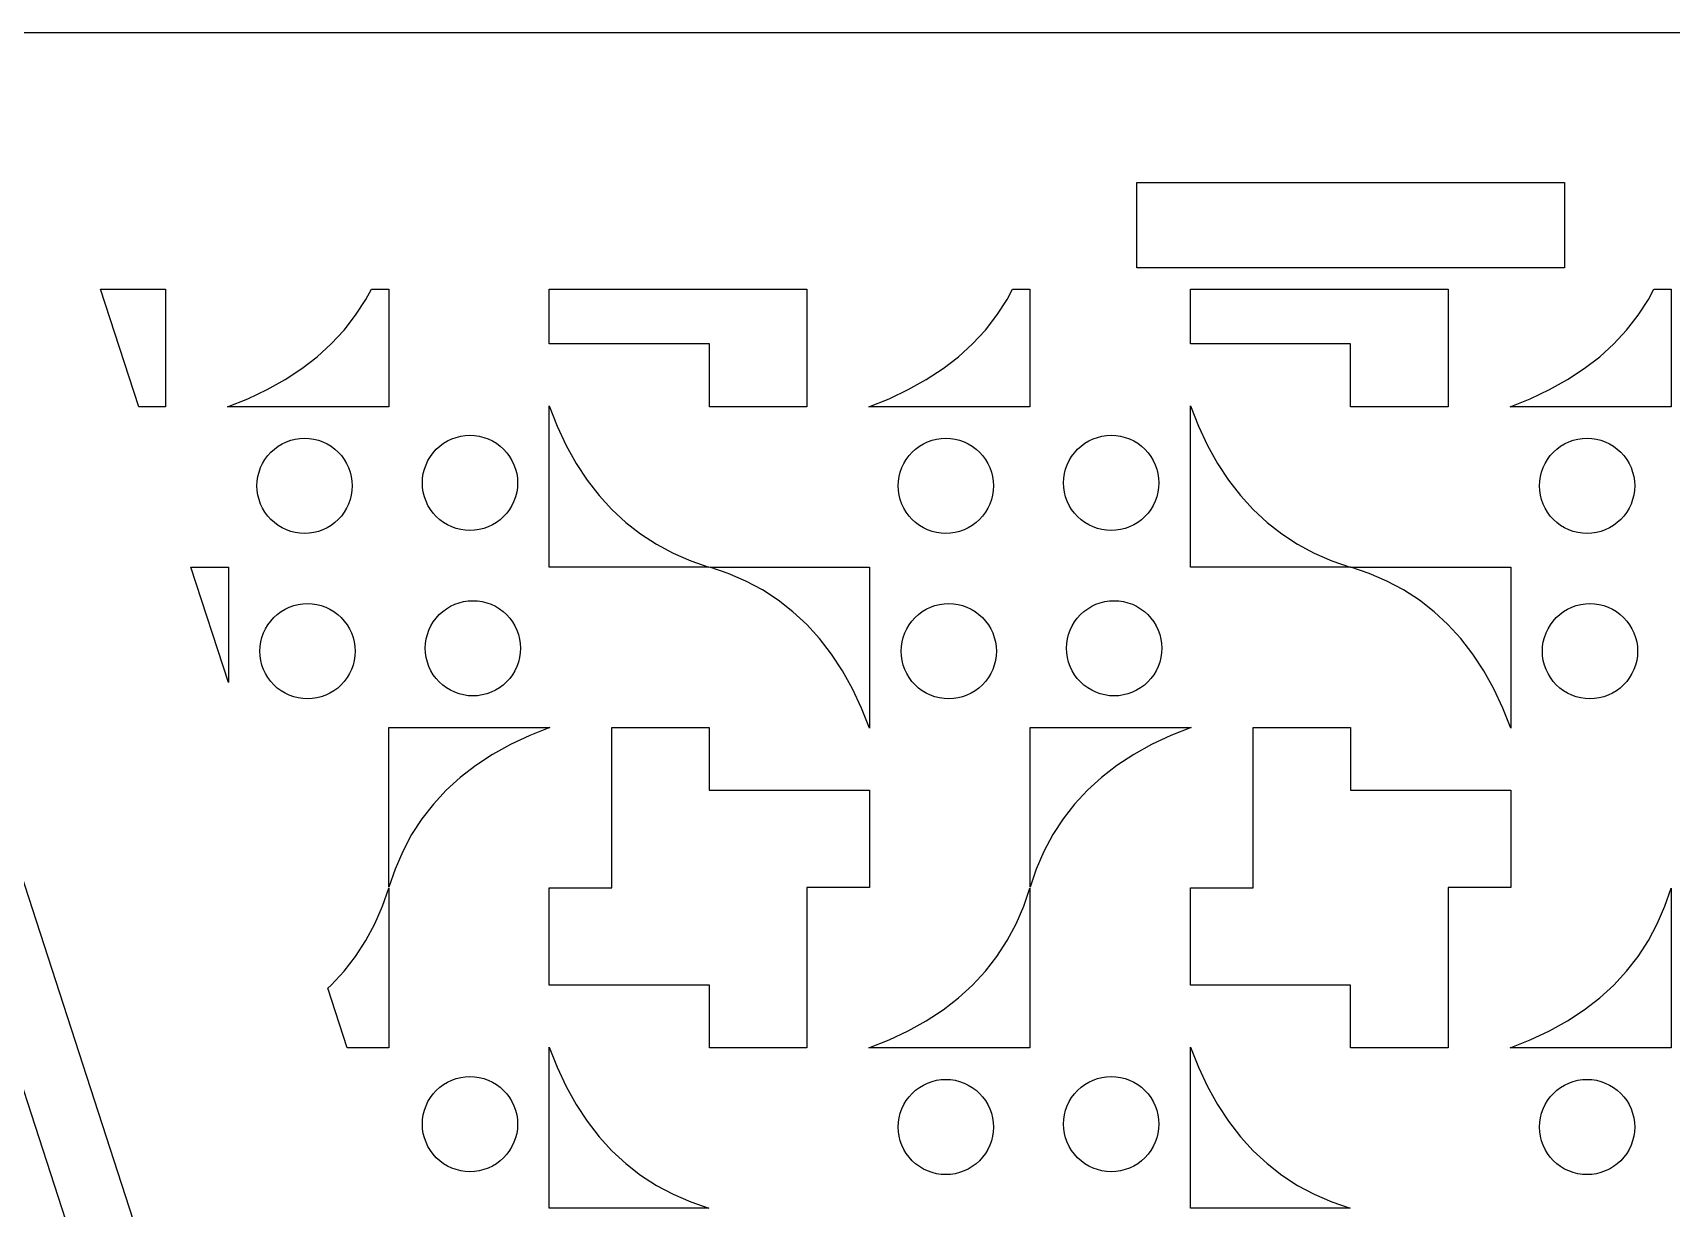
# Model space of a CAD drawing. Header units: metres. Extents: x 20 to 1108, y 20 to 485.
# Drawn here: x 346 to 422.6, y 429.7 to 484.7 of the extents above; entities that cross this region are included whole.
import ezdxf

# ---------------------------------------------------------------- set-up
doc = ezdxf.new("R2010")
doc.units = ezdxf.units.M

msp = doc.modelspace()

# ---------------------------------------------------------------- linework, layer by layer
for p, q in [((404.463, 253.826), (329.463, 484.652)), ((482.617, 484.652), (332.617, 484.652)), ((332.617, 484.652), (407.617, 253.826)), ((397.617, 473.652), (397.617, 477.652)), ((397.617, 477.652), (417.617, 477.652)), ((417.617, 477.652), (417.617, 473.652)), ((417.617, 473.652), (397.617, 473.652)), ((350.92, 467.155), (349.134, 472.652)), ((349.134, 472.652), (352.174, 472.652)), ((352.174, 472.652), (352.174, 467.155)), ((361.548, 472.173), (361.804, 472.652)), ((361.804, 472.652), (362.615, 472.652)), ((362.615, 472.652), (362.615, 467.155)), ((370.12, 470.096), (370.12, 472.652)), ((370.12, 472.652), (382.174, 472.652)), ((382.174, 472.652), (382.174, 467.155)), ((391.548, 472.173), (391.804, 472.652)), ((391.804, 472.652), (392.615, 472.652)), ((392.615, 472.652), (392.615, 467.155)), ((400.12, 470.096), (400.12, 472.652)), ((400.12, 472.652), (412.174, 472.652)), ((412.174, 472.652), (412.174, 467.155)), ((421.548, 472.173), (421.804, 472.652)), ((421.804, 472.652), (422.615, 472.652)), ((422.615, 472.652), (422.615, 467.155)), ((360.53, 470.744), (361.069, 471.437)), ((361.069, 471.437), (361.548, 472.173)), ((390.53, 470.744), (391.069, 471.437)), ((391.069, 471.437), (391.548, 472.173)), ((420.53, 470.744), (421.069, 471.437)), ((421.069, 471.437), (421.548, 472.173)), ((359.929, 470.097), (360.53, 470.744)), ((389.929, 470.097), (390.53, 470.744)), ((419.929, 470.097), (420.53, 470.744)), ((359.27, 469.494), (359.929, 470.097)), ((377.62, 470.096), (370.12, 470.096)), ((377.62, 467.155), (377.62, 470.096)), ((389.27, 469.494), (389.929, 470.097)), ((407.62, 470.096), (400.12, 470.096)), ((407.62, 467.155), (407.62, 470.096)), ((419.27, 469.494), (419.929, 470.097)), ((358.549, 468.936), (359.27, 469.494)), ((388.549, 468.936), (389.27, 469.494)), ((418.549, 468.936), (419.27, 469.494)), ((356.925, 467.953), (357.767, 468.422)), ((357.767, 468.422), (358.549, 468.936)), ((386.925, 467.953), (387.767, 468.422)), ((387.767, 468.422), (388.549, 468.936)), ((416.925, 467.953), (417.767, 468.422)), ((417.767, 468.422), (418.549, 468.936)), ((356.023, 467.529), (356.925, 467.953)), ((386.023, 467.529), (386.925, 467.953)), ((416.023, 467.529), (416.925, 467.953)), ((352.174, 467.155), (350.92, 467.155)), ((355.075, 467.155), (356.023, 467.529)), ((362.615, 467.155), (355.075, 467.155)), ((370.12, 459.655), (370.12, 467.195)), ((370.12, 467.195), (370.494, 466.247)), ((382.174, 467.155), (377.62, 467.155)), ((385.075, 467.155), (386.023, 467.529)), ((392.615, 467.155), (385.075, 467.155)), ((400.12, 459.655), (400.12, 467.195)), ((400.12, 467.195), (400.494, 466.247)), ((412.174, 467.155), (407.62, 467.155)), ((415.075, 467.155), (416.023, 467.529)), ((422.615, 467.155), (415.075, 467.155)), ((370.494, 466.247), (370.918, 465.345)), ((400.494, 466.247), (400.918, 465.345)), ((357.267, 465.175), (357.443, 465.305)), ((357.443, 465.305), (357.63, 465.417)), ((357.63, 465.417), (357.828, 465.511)), ((357.828, 465.511), (358.034, 465.585)), ((358.034, 465.585), (358.246, 465.638)), ((358.246, 465.638), (358.462, 465.67)), ((358.462, 465.67), (358.68, 465.68)), ((358.68, 465.68), (358.899, 465.67)), ((358.899, 465.67), (359.116, 465.638)), ((359.116, 465.638), (359.327, 465.585)), ((359.327, 465.585), (359.533, 465.511)), ((359.533, 465.511), (359.731, 465.417)), ((359.731, 465.417), (359.918, 465.305)), ((359.918, 465.305), (360.093, 465.175)), ((364.843, 465.165), (365.004, 465.312)), ((365.004, 465.312), (365.181, 465.442)), ((365.181, 465.442), (365.368, 465.554)), ((365.368, 465.554), (365.566, 465.648)), ((365.566, 465.648), (365.772, 465.722)), ((365.772, 465.722), (365.984, 465.775)), ((365.984, 465.775), (366.2, 465.807)), ((366.2, 465.807), (366.418, 465.817)), ((366.418, 465.817), (366.637, 465.806)), ((366.637, 465.806), (366.853, 465.775)), ((366.853, 465.775), (367.065, 465.722)), ((367.065, 465.722), (367.27, 465.648)), ((367.27, 465.648), (367.468, 465.554)), ((367.468, 465.554), (367.657, 465.442)), ((367.657, 465.442), (367.831, 465.312)), ((367.831, 465.312), (367.993, 465.164)), ((370.918, 465.345), (371.387, 464.503)), ((387.267, 465.175), (387.443, 465.305)), ((387.443, 465.305), (387.63, 465.417)), ((387.63, 465.417), (387.828, 465.511)), ((387.828, 465.511), (388.034, 465.585)), ((388.034, 465.585), (388.246, 465.638)), ((388.246, 465.638), (388.462, 465.67)), ((388.462, 465.67), (388.68, 465.68)), ((388.68, 465.68), (388.899, 465.67)), ((388.899, 465.67), (389.116, 465.638)), ((389.116, 465.638), (389.327, 465.585)), ((389.327, 465.585), (389.533, 465.511)), ((389.533, 465.511), (389.731, 465.417)), ((389.731, 465.417), (389.918, 465.305)), ((389.918, 465.305), (390.093, 465.175)), ((394.843, 465.165), (395.004, 465.312)), ((395.004, 465.312), (395.181, 465.442)), ((395.181, 465.442), (395.368, 465.554)), ((395.368, 465.554), (395.566, 465.648)), ((395.566, 465.648), (395.772, 465.722)), ((395.772, 465.722), (395.984, 465.775)), ((395.984, 465.775), (396.2, 465.807)), ((396.2, 465.807), (396.418, 465.817)), ((396.418, 465.817), (396.637, 465.806)), ((396.637, 465.806), (396.853, 465.775)), ((396.853, 465.775), (397.065, 465.722)), ((397.065, 465.722), (397.27, 465.648)), ((397.27, 465.648), (397.468, 465.554)), ((397.468, 465.554), (397.657, 465.442)), ((397.657, 465.442), (397.831, 465.312)), ((397.831, 465.312), (397.993, 465.164)), ((400.918, 465.345), (401.387, 464.503)), ((417.267, 465.175), (417.443, 465.305)), ((417.443, 465.305), (417.63, 465.417)), ((417.63, 465.417), (417.828, 465.511)), ((417.828, 465.511), (418.034, 465.585)), ((418.034, 465.585), (418.246, 465.638)), ((418.246, 465.638), (418.462, 465.67)), ((418.462, 465.67), (418.68, 465.68)), ((418.68, 465.68), (418.899, 465.67)), ((418.899, 465.67), (419.116, 465.638)), ((419.116, 465.638), (419.327, 465.585)), ((419.327, 465.585), (419.533, 465.511)), ((419.533, 465.511), (419.731, 465.417)), ((419.731, 465.417), (419.918, 465.305)), ((419.918, 465.305), (420.093, 465.175)), ((356.716, 464.503), (356.828, 464.692)), ((356.828, 464.692), (356.958, 464.866)), ((356.958, 464.866), (357.106, 465.028)), ((357.106, 465.028), (357.267, 465.175)), ((360.093, 465.175), (360.256, 465.028)), ((360.256, 465.028), (360.403, 464.866)), ((360.403, 464.866), (360.533, 464.691)), ((360.533, 464.691), (360.645, 464.503)), ((364.361, 464.443), (364.453, 464.64)), ((364.453, 464.64), (364.566, 464.827)), ((364.566, 464.827), (364.697, 465.003)), ((364.697, 465.003), (364.843, 465.165)), ((367.993, 465.164), (368.14, 465.003)), ((368.14, 465.003), (368.271, 464.827)), ((368.271, 464.827), (368.382, 464.64)), ((368.382, 464.64), (368.476, 464.442)), ((386.716, 464.503), (386.828, 464.692)), ((386.828, 464.692), (386.958, 464.866)), ((386.958, 464.866), (387.106, 465.028)), ((387.106, 465.028), (387.267, 465.175)), ((390.093, 465.175), (390.256, 465.028)), ((390.256, 465.028), (390.403, 464.866)), ((390.403, 464.866), (390.533, 464.691)), ((390.533, 464.691), (390.645, 464.503)), ((394.361, 464.443), (394.453, 464.64)), ((394.453, 464.64), (394.566, 464.827)), ((394.566, 464.827), (394.697, 465.003)), ((394.697, 465.003), (394.843, 465.165)), ((397.993, 465.164), (398.14, 465.003)), ((398.14, 465.003), (398.271, 464.827)), ((398.271, 464.827), (398.382, 464.64)), ((398.382, 464.64), (398.476, 464.442)), ((416.716, 464.503), (416.828, 464.692)), ((416.828, 464.692), (416.958, 464.866)), ((416.958, 464.866), (417.106, 465.028)), ((417.106, 465.028), (417.267, 465.175)), ((420.093, 465.175), (420.256, 465.028)), ((420.256, 465.028), (420.403, 464.866)), ((420.403, 464.866), (420.533, 464.691)), ((420.533, 464.691), (420.645, 464.503)), ((356.464, 463.672), (356.495, 463.888)), ((356.495, 463.888), (356.548, 464.1)), ((356.548, 464.1), (356.622, 464.306)), ((356.622, 464.306), (356.716, 464.503)), ((360.645, 464.503), (360.739, 464.305)), ((360.739, 464.305), (360.812, 464.1)), ((360.812, 464.1), (360.866, 463.887)), ((360.866, 463.887), (360.897, 463.671)), ((364.191, 463.59), (364.201, 463.808)), ((364.201, 463.808), (364.234, 464.025)), ((364.234, 464.025), (364.286, 464.236)), ((364.286, 464.236), (364.361, 464.443)), ((368.476, 464.442), (368.55, 464.236)), ((368.55, 464.236), (368.603, 464.024)), ((368.603, 464.024), (368.635, 463.808)), ((368.635, 463.808), (368.645, 463.59)), ((371.387, 464.503), (371.901, 463.721)), ((386.464, 463.672), (386.495, 463.888)), ((386.495, 463.888), (386.548, 464.1)), ((386.548, 464.1), (386.622, 464.306)), ((386.622, 464.306), (386.716, 464.503)), ((390.645, 464.503), (390.739, 464.305)), ((390.739, 464.305), (390.812, 464.1)), ((390.812, 464.1), (390.866, 463.887)), ((390.866, 463.887), (390.897, 463.671)), ((394.191, 463.59), (394.201, 463.808)), ((394.201, 463.808), (394.234, 464.025)), ((394.234, 464.025), (394.286, 464.236)), ((394.286, 464.236), (394.361, 464.443)), ((398.476, 464.442), (398.55, 464.236)), ((398.55, 464.236), (398.603, 464.024)), ((398.603, 464.024), (398.635, 463.808)), ((398.635, 463.808), (398.645, 463.59)), ((401.387, 464.503), (401.901, 463.721)), ((416.464, 463.672), (416.495, 463.888)), ((416.495, 463.888), (416.548, 464.1)), ((416.548, 464.1), (416.622, 464.306)), ((416.622, 464.306), (416.716, 464.503)), ((420.645, 464.503), (420.739, 464.305)), ((420.739, 464.305), (420.812, 464.1)), ((420.812, 464.1), (420.866, 463.887)), ((420.866, 463.887), (420.897, 463.671)), ((356.453, 463.453), (356.464, 463.672)), ((356.463, 463.235), (356.453, 463.453)), ((356.495, 463.019), (356.463, 463.235)), ((356.548, 462.807), (356.495, 463.019)), ((360.866, 463.018), (360.812, 462.807)), ((360.897, 463.235), (360.866, 463.018)), ((360.897, 463.671), (360.908, 463.453)), ((360.908, 463.453), (360.897, 463.235)), ((364.201, 463.371), (364.191, 463.59)), ((364.234, 463.155), (364.201, 463.371)), ((364.286, 462.943), (364.234, 463.155)), ((368.603, 463.154), (368.55, 462.943)), ((368.635, 463.371), (368.603, 463.154)), ((368.645, 463.59), (368.635, 463.371)), ((371.901, 463.721), (372.459, 463)), ((372.459, 463), (373.062, 462.341)), ((386.453, 463.453), (386.464, 463.672)), ((386.463, 463.235), (386.453, 463.453)), ((386.495, 463.019), (386.463, 463.235)), ((386.548, 462.807), (386.495, 463.019)), ((390.866, 463.018), (390.812, 462.807)), ((390.897, 463.235), (390.866, 463.018)), ((390.897, 463.671), (390.908, 463.453)), ((390.908, 463.453), (390.897, 463.235)), ((394.201, 463.371), (394.191, 463.59)), ((394.234, 463.155), (394.201, 463.371)), ((394.286, 462.943), (394.234, 463.155)), ((398.603, 463.154), (398.55, 462.943)), ((398.635, 463.371), (398.603, 463.154)), ((398.645, 463.59), (398.635, 463.371)), ((401.901, 463.721), (402.459, 463)), ((402.459, 463), (403.062, 462.341)), ((416.453, 463.453), (416.464, 463.672)), ((416.463, 463.235), (416.453, 463.453)), ((416.495, 463.019), (416.463, 463.235)), ((416.548, 462.807), (416.495, 463.019)), ((420.866, 463.018), (420.812, 462.807)), ((420.897, 463.235), (420.866, 463.018)), ((420.897, 463.671), (420.908, 463.453)), ((420.908, 463.453), (420.897, 463.235)), ((356.622, 462.601), (356.548, 462.807)), ((356.716, 462.403), (356.622, 462.601)), ((356.828, 462.216), (356.716, 462.403)), ((360.645, 462.403), (360.533, 462.216)), ((360.739, 462.601), (360.645, 462.403)), ((360.812, 462.807), (360.739, 462.601)), ((364.361, 462.737), (364.286, 462.943)), ((364.453, 462.539), (364.361, 462.737)), ((364.566, 462.353), (364.453, 462.539)), ((364.697, 462.177), (364.566, 462.353)), ((368.271, 462.353), (368.14, 462.177)), ((368.382, 462.539), (368.271, 462.353)), ((368.476, 462.737), (368.382, 462.539)), ((368.55, 462.943), (368.476, 462.737)), ((373.062, 462.341), (373.709, 461.74)), ((386.622, 462.601), (386.548, 462.807)), ((386.716, 462.403), (386.622, 462.601)), ((386.828, 462.216), (386.716, 462.403)), ((390.645, 462.403), (390.533, 462.216)), ((390.739, 462.601), (390.645, 462.403)), ((390.812, 462.807), (390.739, 462.601)), ((394.361, 462.737), (394.286, 462.943)), ((394.453, 462.539), (394.361, 462.737)), ((394.566, 462.353), (394.453, 462.539)), ((394.697, 462.177), (394.566, 462.353)), ((398.271, 462.353), (398.14, 462.177)), ((398.382, 462.539), (398.271, 462.353)), ((398.476, 462.737), (398.382, 462.539)), ((398.55, 462.943), (398.476, 462.737)), ((403.062, 462.341), (403.709, 461.74)), ((416.622, 462.601), (416.548, 462.807)), ((416.716, 462.403), (416.622, 462.601)), ((416.828, 462.216), (416.716, 462.403)), ((420.645, 462.403), (420.533, 462.216)), ((420.739, 462.601), (420.645, 462.403)), ((420.812, 462.807), (420.739, 462.601)), ((356.958, 462.039), (356.828, 462.216)), ((357.105, 461.878), (356.958, 462.039)), ((357.267, 461.732), (357.105, 461.878)), ((357.443, 461.601), (357.267, 461.732)), ((357.63, 461.488), (357.443, 461.601)), ((357.828, 461.396), (357.63, 461.488)), ((359.731, 461.488), (359.533, 461.396)), ((359.918, 461.601), (359.731, 461.488)), ((360.093, 461.732), (359.918, 461.601)), ((360.256, 461.878), (360.093, 461.732)), ((360.403, 462.039), (360.256, 461.878)), ((360.533, 462.216), (360.403, 462.039)), ((364.843, 462.015), (364.697, 462.177)), ((365.004, 461.867), (364.843, 462.015)), ((365.181, 461.737), (365.004, 461.867)), ((365.368, 461.625), (365.181, 461.737)), ((365.566, 461.531), (365.368, 461.625)), ((365.772, 461.458), (365.566, 461.531)), ((367.27, 461.531), (367.065, 461.458)), ((367.468, 461.625), (367.27, 461.531)), ((367.657, 461.737), (367.468, 461.625)), ((367.831, 461.867), (367.657, 461.737)), ((367.993, 462.015), (367.831, 461.867)), ((368.14, 462.177), (367.993, 462.015)), ((373.709, 461.74), (374.402, 461.201)), ((386.958, 462.039), (386.828, 462.216)), ((387.105, 461.878), (386.958, 462.039)), ((387.267, 461.732), (387.105, 461.878)), ((387.443, 461.601), (387.267, 461.732)), ((387.63, 461.488), (387.443, 461.601)), ((387.828, 461.396), (387.63, 461.488)), ((389.731, 461.488), (389.533, 461.396)), ((389.918, 461.601), (389.731, 461.488)), ((390.093, 461.732), (389.918, 461.601)), ((390.256, 461.878), (390.093, 461.732)), ((390.403, 462.039), (390.256, 461.878)), ((390.533, 462.216), (390.403, 462.039)), ((394.843, 462.015), (394.697, 462.177)), ((395.004, 461.867), (394.843, 462.015)), ((395.181, 461.737), (395.004, 461.867)), ((395.368, 461.625), (395.181, 461.737)), ((395.566, 461.531), (395.368, 461.625)), ((395.772, 461.458), (395.566, 461.531)), ((397.27, 461.531), (397.065, 461.458)), ((397.468, 461.625), (397.27, 461.531)), ((397.657, 461.737), (397.468, 461.625)), ((397.831, 461.867), (397.657, 461.737)), ((397.993, 462.015), (397.831, 461.867)), ((398.14, 462.177), (397.993, 462.015)), ((403.709, 461.74), (404.402, 461.201)), ((416.958, 462.039), (416.828, 462.216)), ((417.105, 461.878), (416.958, 462.039)), ((417.267, 461.732), (417.105, 461.878)), ((417.443, 461.601), (417.267, 461.732)), ((417.63, 461.488), (417.443, 461.601)), ((417.828, 461.396), (417.63, 461.488)), ((419.731, 461.488), (419.533, 461.396)), ((419.918, 461.601), (419.731, 461.488)), ((420.093, 461.732), (419.918, 461.601)), ((420.256, 461.878), (420.093, 461.732)), ((420.403, 462.039), (420.256, 461.878)), ((420.533, 462.216), (420.403, 462.039)), ((358.034, 461.321), (357.828, 461.396)), ((358.245, 461.269), (358.034, 461.321)), ((358.462, 461.236), (358.245, 461.269)), ((358.68, 461.226), (358.462, 461.236)), ((358.899, 461.236), (358.68, 461.226)), ((359.115, 461.269), (358.899, 461.236)), ((359.327, 461.321), (359.115, 461.269)), ((359.533, 461.396), (359.327, 461.321)), ((365.983, 461.404), (365.772, 461.458)), ((366.2, 461.373), (365.983, 461.404)), ((366.418, 461.362), (366.2, 461.373)), ((366.636, 461.373), (366.418, 461.362)), ((366.852, 461.404), (366.636, 461.373)), ((367.065, 461.458), (366.852, 461.404)), ((374.402, 461.201), (375.138, 460.722)), ((375.138, 460.722), (375.919, 460.305)), ((388.034, 461.321), (387.828, 461.396)), ((388.245, 461.269), (388.034, 461.321)), ((388.462, 461.236), (388.245, 461.269)), ((388.68, 461.226), (388.462, 461.236)), ((388.899, 461.236), (388.68, 461.226)), ((389.115, 461.269), (388.899, 461.236)), ((389.327, 461.321), (389.115, 461.269)), ((389.533, 461.396), (389.327, 461.321)), ((395.983, 461.404), (395.772, 461.458)), ((396.2, 461.373), (395.983, 461.404)), ((396.418, 461.362), (396.2, 461.373)), ((396.636, 461.373), (396.418, 461.362)), ((396.852, 461.404), (396.636, 461.373)), ((397.065, 461.458), (396.852, 461.404)), ((404.402, 461.201), (405.138, 460.722)), ((405.138, 460.722), (405.919, 460.305)), ((418.034, 461.321), (417.828, 461.396)), ((418.245, 461.269), (418.034, 461.321)), ((418.462, 461.236), (418.245, 461.269)), ((418.68, 461.226), (418.462, 461.236)), ((418.899, 461.236), (418.68, 461.226)), ((419.115, 461.269), (418.899, 461.236)), ((419.327, 461.321), (419.115, 461.269)), ((419.533, 461.396), (419.327, 461.321)), ((375.919, 460.305), (376.745, 459.946)), ((376.745, 459.946), (377.6, 459.655)), ((405.919, 460.305), (406.746, 459.946)), ((406.746, 459.946), (407.6, 459.655)), ((353.359, 459.65), (355.115, 459.65)), ((355.115, 454.247), (353.359, 459.65)), ((355.115, 459.65), (355.115, 454.247)), ((377.6, 459.655), (370.12, 459.655)), ((378.49, 459.359), (377.635, 459.65)), ((377.635, 459.65), (385.115, 459.65)), ((379.316, 459), (378.49, 459.359)), ((385.115, 459.65), (385.115, 452.11)), ((407.6, 459.655), (400.12, 459.655)), ((408.489, 459.359), (407.635, 459.65)), ((407.635, 459.65), (415.115, 459.65)), ((409.316, 459), (408.489, 459.359)), ((415.115, 459.65), (415.115, 452.11)), ((380.097, 458.583), (379.316, 459)), ((380.833, 458.104), (380.097, 458.583)), ((410.097, 458.583), (409.316, 459)), ((410.833, 458.104), (410.097, 458.583)), ((357.578, 457.568), (357.767, 457.68)), ((357.767, 457.68), (357.965, 457.774)), ((357.965, 457.774), (358.17, 457.847)), ((358.17, 457.847), (358.383, 457.901)), ((358.383, 457.901), (358.599, 457.932)), ((358.599, 457.932), (358.817, 457.943)), ((358.817, 457.943), (359.035, 457.932)), ((359.035, 457.932), (359.252, 457.901)), ((359.252, 457.901), (359.463, 457.847)), ((359.463, 457.847), (359.669, 457.774)), ((359.669, 457.774), (359.867, 457.68)), ((359.867, 457.68), (360.054, 457.568)), ((365.142, 457.573), (365.317, 457.704)), ((365.317, 457.704), (365.504, 457.817)), ((365.504, 457.817), (365.702, 457.909)), ((365.702, 457.909), (365.908, 457.984)), ((365.908, 457.984), (366.12, 458.036)), ((366.12, 458.036), (366.336, 458.069)), ((366.336, 458.069), (366.555, 458.079)), ((366.555, 458.079), (366.773, 458.069)), ((366.773, 458.069), (366.99, 458.036)), ((366.99, 458.036), (367.201, 457.984)), ((367.201, 457.984), (367.407, 457.909)), ((367.407, 457.909), (367.605, 457.817)), ((367.605, 457.817), (367.792, 457.704)), ((367.792, 457.704), (367.968, 457.573)), ((381.526, 457.565), (380.833, 458.104)), ((387.578, 457.568), (387.767, 457.68)), ((387.767, 457.68), (387.965, 457.774)), ((387.965, 457.774), (388.17, 457.847)), ((388.17, 457.847), (388.383, 457.901)), ((388.383, 457.901), (388.599, 457.932)), ((388.599, 457.932), (388.817, 457.943)), ((388.817, 457.943), (389.035, 457.932)), ((389.035, 457.932), (389.252, 457.901)), ((389.252, 457.901), (389.463, 457.847)), ((389.463, 457.847), (389.669, 457.774)), ((389.669, 457.774), (389.867, 457.68)), ((389.867, 457.68), (390.054, 457.568)), ((395.142, 457.573), (395.317, 457.704)), ((395.317, 457.704), (395.504, 457.817)), ((395.504, 457.817), (395.702, 457.909)), ((395.702, 457.909), (395.908, 457.984)), ((395.908, 457.984), (396.12, 458.036)), ((396.12, 458.036), (396.336, 458.069)), ((396.336, 458.069), (396.555, 458.079)), ((396.555, 458.079), (396.773, 458.069)), ((396.773, 458.069), (396.99, 458.036)), ((396.99, 458.036), (397.201, 457.984)), ((397.201, 457.984), (397.407, 457.909)), ((397.407, 457.909), (397.605, 457.817)), ((397.605, 457.817), (397.792, 457.704)), ((397.792, 457.704), (397.968, 457.573)), ((411.526, 457.565), (410.833, 458.104)), ((417.578, 457.568), (417.767, 457.68)), ((417.767, 457.68), (417.965, 457.774)), ((417.965, 457.774), (418.17, 457.847)), ((418.17, 457.847), (418.383, 457.901)), ((418.383, 457.901), (418.599, 457.932)), ((418.599, 457.932), (418.817, 457.943)), ((418.817, 457.943), (419.035, 457.932)), ((419.035, 457.932), (419.252, 457.901)), ((419.252, 457.901), (419.463, 457.847)), ((419.463, 457.847), (419.669, 457.774)), ((419.669, 457.774), (419.867, 457.68)), ((419.867, 457.68), (420.054, 457.568)), ((356.853, 456.766), (356.965, 456.953)), ((356.965, 456.953), (357.095, 457.128)), ((357.095, 457.128), (357.242, 457.291)), ((357.242, 457.291), (357.404, 457.438)), ((357.404, 457.438), (357.578, 457.568)), ((360.054, 457.568), (360.231, 457.438)), ((360.231, 457.438), (360.392, 457.29)), ((360.392, 457.29), (360.538, 457.128)), ((360.538, 457.128), (360.669, 456.952)), ((360.669, 456.952), (360.782, 456.766)), ((364.496, 456.704), (364.59, 456.902)), ((364.59, 456.902), (364.702, 457.089)), ((364.702, 457.089), (364.832, 457.266)), ((364.832, 457.266), (364.98, 457.427)), ((364.98, 457.427), (365.142, 457.573)), ((367.968, 457.573), (368.13, 457.427)), ((368.13, 457.427), (368.277, 457.266)), ((368.277, 457.266), (368.407, 457.089)), ((368.407, 457.089), (368.519, 456.902)), ((368.519, 456.902), (368.613, 456.704)), ((382.173, 456.964), (381.526, 457.565)), ((382.776, 456.305), (382.173, 456.964)), ((386.853, 456.766), (386.965, 456.953)), ((386.965, 456.953), (387.095, 457.128)), ((387.095, 457.128), (387.242, 457.291)), ((387.242, 457.291), (387.404, 457.438)), ((387.404, 457.438), (387.578, 457.568)), ((390.054, 457.568), (390.231, 457.438)), ((390.231, 457.438), (390.392, 457.29)), ((390.392, 457.29), (390.538, 457.128)), ((390.538, 457.128), (390.669, 456.952)), ((390.669, 456.952), (390.782, 456.766)), ((394.496, 456.704), (394.59, 456.902)), ((394.59, 456.902), (394.702, 457.089)), ((394.702, 457.089), (394.832, 457.266)), ((394.832, 457.266), (394.98, 457.427)), ((394.98, 457.427), (395.142, 457.573)), ((397.968, 457.573), (398.13, 457.427)), ((398.13, 457.427), (398.277, 457.266)), ((398.277, 457.266), (398.407, 457.089)), ((398.407, 457.089), (398.519, 456.902)), ((398.519, 456.902), (398.613, 456.704)), ((412.173, 456.964), (411.526, 457.565)), ((412.776, 456.305), (412.173, 456.964)), ((416.853, 456.766), (416.965, 456.953)), ((416.965, 456.953), (417.095, 457.128)), ((417.095, 457.128), (417.242, 457.291)), ((417.242, 457.291), (417.404, 457.438)), ((417.404, 457.438), (417.578, 457.568)), ((420.054, 457.568), (420.231, 457.438)), ((420.231, 457.438), (420.392, 457.29)), ((420.392, 457.29), (420.538, 457.128)), ((420.538, 457.128), (420.669, 456.952)), ((420.669, 456.952), (420.782, 456.766)), ((356.6, 455.934), (356.632, 456.151)), ((356.632, 456.151), (356.685, 456.362)), ((356.685, 456.362), (356.759, 456.569)), ((356.759, 456.569), (356.853, 456.766)), ((360.782, 456.766), (360.874, 456.568)), ((360.874, 456.568), (360.949, 456.362)), ((360.949, 456.362), (361.001, 456.15)), ((361.001, 456.15), (361.034, 455.934)), ((364.338, 456.07), (364.37, 456.287)), ((364.37, 456.287), (364.423, 456.498)), ((364.423, 456.498), (364.496, 456.704)), ((368.613, 456.704), (368.687, 456.498)), ((368.687, 456.498), (368.74, 456.286)), ((368.74, 456.286), (368.772, 456.07)), ((383.334, 455.584), (382.776, 456.305)), ((386.6, 455.934), (386.632, 456.151)), ((386.632, 456.151), (386.685, 456.362)), ((386.685, 456.362), (386.759, 456.569)), ((386.759, 456.569), (386.853, 456.766)), ((390.782, 456.766), (390.874, 456.568)), ((390.874, 456.568), (390.949, 456.362)), ((390.949, 456.362), (391.001, 456.15)), ((391.001, 456.15), (391.034, 455.934)), ((394.338, 456.07), (394.37, 456.287)), ((394.37, 456.287), (394.423, 456.498)), ((394.423, 456.498), (394.496, 456.704)), ((398.613, 456.704), (398.687, 456.498)), ((398.687, 456.498), (398.74, 456.286)), ((398.74, 456.286), (398.772, 456.07)), ((413.334, 455.584), (412.776, 456.305)), ((416.6, 455.934), (416.632, 456.151)), ((416.632, 456.151), (416.685, 456.362)), ((416.685, 456.362), (416.759, 456.569)), ((416.759, 456.569), (416.853, 456.766)), ((420.782, 456.766), (420.874, 456.568)), ((420.874, 456.568), (420.949, 456.362)), ((420.949, 456.362), (421.001, 456.15)), ((421.001, 456.15), (421.034, 455.934)), ((356.59, 455.715), (356.6, 455.934)), ((356.6, 455.497), (356.59, 455.715)), ((356.632, 455.281), (356.6, 455.497)), ((361.034, 455.497), (361.001, 455.28)), ((361.034, 455.934), (361.044, 455.715)), ((361.044, 455.715), (361.034, 455.497)), ((364.327, 455.852), (364.338, 456.07)), ((364.338, 455.634), (364.327, 455.852)), ((364.369, 455.418), (364.338, 455.634)), ((364.423, 455.205), (364.369, 455.418)), ((368.74, 455.417), (368.687, 455.205)), ((368.771, 455.633), (368.74, 455.417)), ((368.782, 455.852), (368.771, 455.633)), ((368.772, 456.07), (368.782, 455.852)), ((383.848, 454.802), (383.334, 455.584)), ((386.59, 455.715), (386.6, 455.934)), ((386.6, 455.497), (386.59, 455.715)), ((386.632, 455.281), (386.6, 455.497)), ((391.034, 455.497), (391.001, 455.28)), ((391.034, 455.934), (391.044, 455.715)), ((391.044, 455.715), (391.034, 455.497)), ((394.327, 455.852), (394.338, 456.07)), ((394.338, 455.634), (394.327, 455.852)), ((394.369, 455.418), (394.338, 455.634)), ((394.423, 455.205), (394.369, 455.418)), ((398.74, 455.417), (398.687, 455.205)), ((398.771, 455.633), (398.74, 455.417)), ((398.782, 455.852), (398.771, 455.633)), ((398.772, 456.07), (398.782, 455.852)), ((413.848, 454.802), (413.334, 455.584)), ((416.59, 455.715), (416.6, 455.934)), ((416.6, 455.497), (416.59, 455.715)), ((416.632, 455.281), (416.6, 455.497)), ((421.034, 455.497), (421.001, 455.28)), ((421.034, 455.934), (421.044, 455.715)), ((421.044, 455.715), (421.034, 455.497)), ((356.685, 455.069), (356.632, 455.281)), ((356.759, 454.863), (356.685, 455.069)), ((356.853, 454.665), (356.759, 454.863)), ((356.964, 454.478), (356.853, 454.665)), ((360.782, 454.665), (360.669, 454.478)), ((360.874, 454.863), (360.782, 454.665)), ((360.949, 455.069), (360.874, 454.863)), ((361.001, 455.28), (360.949, 455.069)), ((364.496, 455), (364.423, 455.205)), ((364.59, 454.802), (364.496, 455)), ((364.702, 454.614), (364.59, 454.802)), ((364.832, 454.439), (364.702, 454.614)), ((368.407, 454.614), (368.277, 454.439)), ((368.519, 454.802), (368.407, 454.614)), ((368.613, 455), (368.519, 454.802)), ((368.687, 455.205), (368.613, 455)), ((384.317, 453.96), (383.848, 454.802)), ((386.685, 455.069), (386.632, 455.281)), ((386.759, 454.863), (386.685, 455.069)), ((386.853, 454.665), (386.759, 454.863)), ((386.964, 454.478), (386.853, 454.665)), ((390.782, 454.665), (390.669, 454.478)), ((390.874, 454.863), (390.782, 454.665)), ((390.949, 455.069), (390.874, 454.863)), ((391.001, 455.28), (390.949, 455.069)), ((394.496, 455), (394.423, 455.205)), ((394.59, 454.802), (394.496, 455)), ((394.702, 454.614), (394.59, 454.802)), ((394.832, 454.439), (394.702, 454.614)), ((398.407, 454.614), (398.277, 454.439)), ((398.519, 454.802), (398.407, 454.614)), ((398.613, 455), (398.519, 454.802)), ((398.687, 455.205), (398.613, 455)), ((414.317, 453.96), (413.848, 454.802)), ((416.685, 455.069), (416.632, 455.281)), ((416.759, 454.863), (416.685, 455.069)), ((416.853, 454.665), (416.759, 454.863)), ((416.964, 454.478), (416.853, 454.665)), ((420.782, 454.665), (420.669, 454.478)), ((420.874, 454.863), (420.782, 454.665)), ((420.949, 455.069), (420.874, 454.863)), ((421.001, 455.28), (420.949, 455.069)), ((357.095, 454.302), (356.964, 454.478)), ((357.242, 454.141), (357.095, 454.302)), ((357.404, 453.993), (357.242, 454.141)), ((357.578, 453.863), (357.404, 453.993)), ((357.767, 453.751), (357.578, 453.863)), ((360.054, 453.863), (359.867, 453.751)), ((360.231, 453.993), (360.054, 453.863)), ((360.392, 454.141), (360.231, 453.993)), ((360.538, 454.302), (360.392, 454.141)), ((360.669, 454.478), (360.538, 454.302)), ((364.979, 454.277), (364.832, 454.439)), ((365.142, 454.13), (364.979, 454.277)), ((365.317, 454), (365.142, 454.13)), ((365.504, 453.888), (365.317, 454)), ((365.702, 453.794), (365.504, 453.888)), ((365.908, 453.72), (365.702, 453.794)), ((367.407, 453.794), (367.201, 453.72)), ((367.605, 453.888), (367.407, 453.794)), ((367.792, 454), (367.605, 453.888)), ((367.968, 454.13), (367.792, 454)), ((368.13, 454.277), (367.968, 454.13)), ((368.277, 454.439), (368.13, 454.277)), ((384.741, 453.058), (384.317, 453.96)), ((387.095, 454.302), (386.964, 454.478)), ((387.242, 454.141), (387.095, 454.302)), ((387.404, 453.993), (387.242, 454.141)), ((387.578, 453.863), (387.404, 453.993)), ((387.767, 453.751), (387.578, 453.863)), ((390.054, 453.863), (389.867, 453.751)), ((390.231, 453.993), (390.054, 453.863)), ((390.392, 454.141), (390.231, 453.993)), ((390.538, 454.302), (390.392, 454.141)), ((390.669, 454.478), (390.538, 454.302)), ((394.979, 454.277), (394.832, 454.439)), ((395.142, 454.13), (394.979, 454.277)), ((395.317, 454), (395.142, 454.13)), ((395.504, 453.888), (395.317, 454)), ((395.702, 453.794), (395.504, 453.888)), ((395.908, 453.72), (395.702, 453.794)), ((397.407, 453.794), (397.201, 453.72)), ((397.605, 453.888), (397.407, 453.794)), ((397.792, 454), (397.605, 453.888)), ((397.968, 454.13), (397.792, 454)), ((398.13, 454.277), (397.968, 454.13)), ((398.277, 454.439), (398.13, 454.277)), ((414.741, 453.058), (414.317, 453.96)), ((417.095, 454.302), (416.964, 454.478)), ((417.242, 454.141), (417.095, 454.302)), ((417.404, 453.993), (417.242, 454.141)), ((417.578, 453.863), (417.404, 453.993)), ((417.767, 453.751), (417.578, 453.863)), ((420.054, 453.863), (419.867, 453.751)), ((420.231, 453.993), (420.054, 453.863)), ((420.392, 454.141), (420.231, 453.993)), ((420.538, 454.302), (420.392, 454.141)), ((420.669, 454.478), (420.538, 454.302)), ((357.965, 453.657), (357.767, 453.751)), ((358.17, 453.583), (357.965, 453.657)), ((358.382, 453.53), (358.17, 453.583)), ((358.598, 453.499), (358.382, 453.53)), ((358.817, 453.488), (358.598, 453.499)), ((359.035, 453.498), (358.817, 453.488)), ((359.251, 453.53), (359.035, 453.498)), ((359.463, 453.583), (359.251, 453.53)), ((359.669, 453.657), (359.463, 453.583)), ((359.867, 453.751), (359.669, 453.657)), ((366.119, 453.667), (365.908, 453.72)), ((366.336, 453.635), (366.119, 453.667)), ((366.555, 453.625), (366.336, 453.635)), ((366.773, 453.635), (366.555, 453.625)), ((366.989, 453.667), (366.773, 453.635)), ((367.201, 453.72), (366.989, 453.667)), ((385.115, 452.11), (384.741, 453.058)), ((387.965, 453.657), (387.767, 453.751)), ((388.17, 453.583), (387.965, 453.657)), ((388.382, 453.53), (388.17, 453.583)), ((388.598, 453.499), (388.382, 453.53)), ((388.817, 453.488), (388.598, 453.499)), ((389.035, 453.498), (388.817, 453.488)), ((389.251, 453.53), (389.035, 453.498)), ((389.463, 453.583), (389.251, 453.53)), ((389.669, 453.657), (389.463, 453.583)), ((389.867, 453.751), (389.669, 453.657)), ((396.119, 453.667), (395.908, 453.72)), ((396.336, 453.635), (396.119, 453.667)), ((396.555, 453.625), (396.336, 453.635)), ((396.773, 453.635), (396.555, 453.625)), ((396.989, 453.667), (396.773, 453.635)), ((397.201, 453.72), (396.989, 453.667)), ((415.115, 452.11), (414.741, 453.058)), ((417.965, 453.657), (417.767, 453.751)), ((418.17, 453.583), (417.965, 453.657)), ((418.382, 453.53), (418.17, 453.583)), ((418.598, 453.499), (418.382, 453.53)), ((418.817, 453.488), (418.598, 453.499)), ((419.035, 453.498), (418.817, 453.488)), ((419.251, 453.53), (419.035, 453.498)), ((419.463, 453.583), (419.251, 453.53)), ((419.669, 453.657), (419.463, 453.583)), ((419.867, 453.751), (419.669, 453.657)), ((362.62, 452.15), (370.16, 452.15)), ((362.62, 444.67), (362.62, 452.15)), ((369.212, 451.776), (368.31, 451.352)), ((370.16, 452.15), (369.212, 451.776)), ((373.061, 444.65), (373.061, 452.15)), ((373.061, 452.15), (377.615, 452.15)), ((377.615, 452.15), (377.615, 449.209)), ((392.62, 452.15), (400.16, 452.15)), ((392.62, 444.67), (392.62, 452.15)), ((399.212, 451.776), (398.31, 451.352)), ((400.16, 452.15), (399.212, 451.776)), ((403.061, 444.65), (403.061, 452.15)), ((403.061, 452.15), (407.615, 452.15)), ((407.615, 452.15), (407.615, 449.209)), ((367.468, 450.883), (366.686, 450.369)), ((368.31, 451.352), (367.468, 450.883)), ((397.468, 450.883), (396.686, 450.369)), ((398.31, 451.352), (397.468, 450.883)), ((366.686, 450.369), (365.965, 449.811)), ((396.686, 450.369), (395.965, 449.811)), ((365.306, 449.208), (364.705, 448.561)), ((365.965, 449.811), (365.306, 449.208)), ((377.615, 449.209), (385.115, 449.209)), ((385.115, 449.209), (385.115, 444.655)), ((395.306, 449.208), (394.705, 448.561)), ((395.965, 449.811), (395.306, 449.208)), ((407.615, 449.209), (415.115, 449.209)), ((415.115, 449.209), (415.115, 444.655)), ((364.705, 448.561), (364.166, 447.868)), ((394.705, 448.561), (394.166, 447.868)), ((364.166, 447.868), (363.687, 447.132)), ((394.166, 447.868), (393.687, 447.132)), ((363.687, 447.132), (363.27, 446.351)), ((393.687, 447.132), (393.27, 446.351)), ((363.27, 446.351), (362.911, 445.525)), ((393.27, 446.351), (392.911, 445.525)), ((362.911, 445.525), (362.62, 444.67)), ((392.911, 445.525), (392.62, 444.67)), ((362.324, 443.78), (362.615, 444.635)), ((362.615, 444.635), (362.615, 437.155)), ((370.12, 440.096), (370.12, 444.65)), ((370.12, 444.65), (373.061, 444.65)), ((385.115, 444.655), (382.174, 444.655)), ((382.174, 444.655), (382.174, 437.155)), ((392.324, 443.78), (392.615, 444.635)), ((392.615, 444.635), (392.615, 437.155)), ((400.12, 440.096), (400.12, 444.65)), ((400.12, 444.65), (403.061, 444.65)), ((415.115, 444.655), (412.174, 444.655)), ((412.174, 444.655), (412.174, 437.155)), ((422.324, 443.78), (422.615, 444.635)), ((422.615, 444.635), (422.615, 437.155)), ((361.965, 442.954), (362.324, 443.78)), ((391.965, 442.954), (392.324, 443.78)), ((421.965, 442.954), (422.324, 443.78)), ((361.548, 442.173), (361.965, 442.954)), ((391.548, 442.173), (391.965, 442.954)), ((421.548, 442.173), (421.965, 442.954)), ((361.069, 441.437), (361.548, 442.173)), ((391.069, 441.437), (391.548, 442.173)), ((421.069, 441.437), (421.548, 442.173)), ((360.53, 440.744), (361.069, 441.437)), ((390.53, 440.744), (391.069, 441.437)), ((420.53, 440.744), (421.069, 441.437)), ((359.762, 439.944), (359.929, 440.097)), ((359.929, 440.097), (360.53, 440.744)), ((377.62, 440.096), (370.12, 440.096)), ((377.62, 437.155), (377.62, 440.096)), ((389.27, 439.494), (389.929, 440.097)), ((389.929, 440.097), (390.53, 440.744)), ((407.62, 440.096), (400.12, 440.096)), ((407.62, 437.155), (407.62, 440.096)), ((419.27, 439.494), (419.929, 440.097)), ((419.929, 440.097), (420.53, 440.744)), ((360.667, 437.155), (359.762, 439.944)), ((388.549, 438.936), (389.27, 439.494)), ((418.549, 438.936), (419.27, 439.494)), ((387.767, 438.422), (388.549, 438.936)), ((417.767, 438.422), (418.549, 438.936)), ((386.023, 437.529), (386.925, 437.953)), ((386.925, 437.953), (387.767, 438.422)), ((416.023, 437.529), (416.925, 437.953)), ((416.925, 437.953), (417.767, 438.422)), ((362.615, 437.155), (360.667, 437.155)), ((370.12, 429.655), (370.12, 437.195)), ((370.12, 437.195), (370.494, 436.247)), ((382.174, 437.155), (377.62, 437.155)), ((385.075, 437.155), (386.023, 437.529)), ((392.615, 437.155), (385.075, 437.155)), ((400.12, 429.655), (400.12, 437.195)), ((400.12, 437.195), (400.494, 436.247)), ((412.174, 437.155), (407.62, 437.155)), ((415.075, 437.155), (416.023, 437.529)), ((422.615, 437.155), (415.075, 437.155)), ((370.494, 436.247), (370.918, 435.345)), ((400.494, 436.247), (400.918, 435.345)), ((365.004, 435.312), (365.181, 435.442)), ((365.181, 435.442), (365.368, 435.554)), ((365.368, 435.554), (365.566, 435.648)), ((365.566, 435.648), (365.772, 435.722)), ((365.772, 435.722), (365.984, 435.775)), ((365.984, 435.775), (366.2, 435.807)), ((366.2, 435.807), (366.418, 435.817)), ((366.418, 435.817), (366.637, 435.806)), ((366.637, 435.806), (366.853, 435.775)), ((366.853, 435.775), (367.065, 435.722)), ((367.065, 435.722), (367.27, 435.648)), ((367.27, 435.648), (367.468, 435.554)), ((367.468, 435.554), (367.657, 435.442)), ((367.657, 435.442), (367.831, 435.312)), ((387.443, 435.305), (387.63, 435.417)), ((387.63, 435.417), (387.828, 435.511)), ((387.828, 435.511), (388.034, 435.585)), ((388.034, 435.585), (388.246, 435.638)), ((388.246, 435.638), (388.462, 435.67)), ((388.462, 435.67), (388.68, 435.68)), ((388.68, 435.68), (388.899, 435.67)), ((388.899, 435.67), (389.116, 435.638)), ((389.116, 435.638), (389.327, 435.585)), ((389.327, 435.585), (389.533, 435.511)), ((389.533, 435.511), (389.731, 435.417)), ((389.731, 435.417), (389.918, 435.305)), ((395.004, 435.312), (395.181, 435.442)), ((395.181, 435.442), (395.368, 435.554)), ((395.368, 435.554), (395.566, 435.648)), ((395.566, 435.648), (395.772, 435.722)), ((395.772, 435.722), (395.984, 435.775)), ((395.984, 435.775), (396.2, 435.807)), ((396.2, 435.807), (396.418, 435.817)), ((396.418, 435.817), (396.637, 435.806)), ((396.637, 435.806), (396.853, 435.775)), ((396.853, 435.775), (397.065, 435.722)), ((397.065, 435.722), (397.27, 435.648)), ((397.27, 435.648), (397.468, 435.554)), ((397.468, 435.554), (397.657, 435.442)), ((397.657, 435.442), (397.831, 435.312)), ((417.443, 435.305), (417.63, 435.417)), ((417.63, 435.417), (417.828, 435.511)), ((417.828, 435.511), (418.034, 435.585)), ((418.034, 435.585), (418.246, 435.638)), ((418.246, 435.638), (418.462, 435.67)), ((418.462, 435.67), (418.68, 435.68)), ((418.68, 435.68), (418.899, 435.67)), ((418.899, 435.67), (419.116, 435.638)), ((419.116, 435.638), (419.327, 435.585)), ((419.327, 435.585), (419.533, 435.511)), ((419.533, 435.511), (419.731, 435.417)), ((419.731, 435.417), (419.918, 435.305)), ((364.361, 434.443), (364.453, 434.64)), ((364.453, 434.64), (364.566, 434.827)), ((364.566, 434.827), (364.697, 435.003)), ((364.697, 435.003), (364.843, 435.165)), ((364.843, 435.165), (365.004, 435.312)), ((367.831, 435.312), (367.993, 435.164)), ((367.993, 435.164), (368.14, 435.003)), ((368.14, 435.003), (368.271, 434.827)), ((368.271, 434.827), (368.382, 434.64)), ((368.382, 434.64), (368.476, 434.442)), ((370.918, 435.345), (371.387, 434.503)), ((386.716, 434.503), (386.828, 434.692)), ((386.828, 434.692), (386.958, 434.866)), ((386.958, 434.866), (387.106, 435.028)), ((387.106, 435.028), (387.267, 435.175)), ((387.267, 435.175), (387.443, 435.305)), ((389.918, 435.305), (390.093, 435.175)), ((390.093, 435.175), (390.256, 435.028)), ((390.256, 435.028), (390.403, 434.866)), ((390.403, 434.866), (390.533, 434.691)), ((390.533, 434.691), (390.645, 434.503)), ((394.361, 434.443), (394.453, 434.64)), ((394.453, 434.64), (394.566, 434.827)), ((394.566, 434.827), (394.697, 435.003)), ((394.697, 435.003), (394.843, 435.165)), ((394.843, 435.165), (395.004, 435.312)), ((397.831, 435.312), (397.993, 435.164)), ((397.993, 435.164), (398.14, 435.003)), ((398.14, 435.003), (398.271, 434.827)), ((398.271, 434.827), (398.382, 434.64)), ((398.382, 434.64), (398.476, 434.442)), ((400.918, 435.345), (401.387, 434.503)), ((416.716, 434.503), (416.828, 434.692)), ((416.828, 434.692), (416.958, 434.866)), ((416.958, 434.866), (417.106, 435.028)), ((417.106, 435.028), (417.267, 435.175)), ((417.267, 435.175), (417.443, 435.305)), ((419.918, 435.305), (420.093, 435.175)), ((420.093, 435.175), (420.256, 435.028)), ((420.256, 435.028), (420.403, 434.866)), ((420.403, 434.866), (420.533, 434.691)), ((420.533, 434.691), (420.645, 434.503)), ((364.201, 433.808), (364.234, 434.025)), ((364.234, 434.025), (364.286, 434.236)), ((364.286, 434.236), (364.361, 434.443)), ((368.476, 434.442), (368.55, 434.236)), ((368.55, 434.236), (368.603, 434.024)), ((368.603, 434.024), (368.635, 433.808)), ((371.387, 434.503), (371.901, 433.721)), ((386.464, 433.672), (386.495, 433.888)), ((386.495, 433.888), (386.548, 434.1)), ((386.548, 434.1), (386.622, 434.306)), ((386.622, 434.306), (386.716, 434.503)), ((390.645, 434.503), (390.739, 434.305)), ((390.739, 434.305), (390.812, 434.1)), ((390.812, 434.1), (390.866, 433.887)), ((390.866, 433.887), (390.897, 433.671)), ((394.201, 433.808), (394.234, 434.025)), ((394.234, 434.025), (394.286, 434.236)), ((394.286, 434.236), (394.361, 434.443)), ((398.476, 434.442), (398.55, 434.236)), ((398.55, 434.236), (398.603, 434.024)), ((398.603, 434.024), (398.635, 433.808)), ((401.387, 434.503), (401.901, 433.721)), ((416.464, 433.672), (416.495, 433.888)), ((416.495, 433.888), (416.548, 434.1)), ((416.548, 434.1), (416.622, 434.306)), ((416.622, 434.306), (416.716, 434.503)), ((420.645, 434.503), (420.739, 434.305)), ((420.739, 434.305), (420.812, 434.1)), ((420.812, 434.1), (420.866, 433.887)), ((420.866, 433.887), (420.897, 433.671)), ((364.191, 433.59), (364.201, 433.808)), ((364.201, 433.371), (364.191, 433.59)), ((364.234, 433.155), (364.201, 433.371)), ((364.286, 432.943), (364.234, 433.155)), ((368.603, 433.154), (368.55, 432.943)), ((368.635, 433.371), (368.603, 433.154)), ((368.635, 433.808), (368.645, 433.59)), ((368.645, 433.59), (368.635, 433.371)), ((371.901, 433.721), (372.459, 433)), ((386.453, 433.453), (386.464, 433.672)), ((386.463, 433.235), (386.453, 433.453)), ((386.495, 433.019), (386.463, 433.235)), ((390.897, 433.235), (390.866, 433.018)), ((390.897, 433.671), (390.908, 433.453)), ((390.908, 433.453), (390.897, 433.235)), ((394.191, 433.59), (394.201, 433.808)), ((394.201, 433.371), (394.191, 433.59)), ((394.234, 433.155), (394.201, 433.371)), ((394.286, 432.943), (394.234, 433.155)), ((398.603, 433.154), (398.55, 432.943)), ((398.635, 433.371), (398.603, 433.154)), ((398.635, 433.808), (398.645, 433.59)), ((398.645, 433.59), (398.635, 433.371)), ((401.901, 433.721), (402.459, 433)), ((416.453, 433.453), (416.464, 433.672)), ((416.463, 433.235), (416.453, 433.453)), ((416.495, 433.019), (416.463, 433.235)), ((420.897, 433.235), (420.866, 433.018)), ((420.897, 433.671), (420.908, 433.453)), ((420.908, 433.453), (420.897, 433.235)), ((364.361, 432.737), (364.286, 432.943)), ((364.453, 432.539), (364.361, 432.737)), ((364.566, 432.353), (364.453, 432.539)), ((364.697, 432.177), (364.566, 432.353)), ((368.271, 432.353), (368.14, 432.177)), ((368.382, 432.539), (368.271, 432.353)), ((368.476, 432.737), (368.382, 432.539)), ((368.55, 432.943), (368.476, 432.737)), ((372.459, 433), (373.062, 432.341)), ((373.062, 432.341), (373.709, 431.74)), ((386.548, 432.807), (386.495, 433.019)), ((386.622, 432.601), (386.548, 432.807)), ((386.716, 432.403), (386.622, 432.601)), ((386.828, 432.216), (386.716, 432.403)), ((390.645, 432.403), (390.533, 432.216)), ((390.739, 432.601), (390.645, 432.403)), ((390.812, 432.807), (390.739, 432.601)), ((390.866, 433.018), (390.812, 432.807)), ((394.361, 432.737), (394.286, 432.943)), ((394.453, 432.539), (394.361, 432.737)), ((394.566, 432.353), (394.453, 432.539)), ((394.697, 432.177), (394.566, 432.353)), ((398.271, 432.353), (398.14, 432.177)), ((398.382, 432.539), (398.271, 432.353)), ((398.476, 432.737), (398.382, 432.539)), ((398.55, 432.943), (398.476, 432.737)), ((402.459, 433), (403.062, 432.341)), ((403.062, 432.341), (403.709, 431.74)), ((416.548, 432.807), (416.495, 433.019)), ((416.622, 432.601), (416.548, 432.807)), ((416.716, 432.403), (416.622, 432.601)), ((416.828, 432.216), (416.716, 432.403)), ((420.645, 432.403), (420.533, 432.216)), ((420.739, 432.601), (420.645, 432.403)), ((420.812, 432.807), (420.739, 432.601)), ((420.866, 433.018), (420.812, 432.807)), ((364.843, 432.015), (364.697, 432.177)), ((365.004, 431.867), (364.843, 432.015)), ((365.181, 431.737), (365.004, 431.867)), ((365.368, 431.625), (365.181, 431.737)), ((365.566, 431.531), (365.368, 431.625)), ((367.468, 431.625), (367.27, 431.531)), ((367.657, 431.737), (367.468, 431.625)), ((367.831, 431.867), (367.657, 431.737)), ((367.993, 432.015), (367.831, 431.867)), ((368.14, 432.177), (367.993, 432.015)), ((373.709, 431.74), (374.402, 431.201)), ((386.958, 432.039), (386.828, 432.216)), ((387.105, 431.878), (386.958, 432.039)), ((387.267, 431.732), (387.105, 431.878)), ((387.443, 431.601), (387.267, 431.732)), ((387.63, 431.488), (387.443, 431.601)), ((389.918, 431.601), (389.731, 431.488)), ((390.093, 431.732), (389.918, 431.601)), ((390.256, 431.878), (390.093, 431.732)), ((390.403, 432.039), (390.256, 431.878)), ((390.533, 432.216), (390.403, 432.039)), ((394.843, 432.015), (394.697, 432.177)), ((395.004, 431.867), (394.843, 432.015)), ((395.181, 431.737), (395.004, 431.867)), ((395.368, 431.625), (395.181, 431.737)), ((395.566, 431.531), (395.368, 431.625)), ((397.468, 431.625), (397.27, 431.531)), ((397.657, 431.737), (397.468, 431.625)), ((397.831, 431.867), (397.657, 431.737)), ((397.993, 432.015), (397.831, 431.867)), ((398.14, 432.177), (397.993, 432.015)), ((403.709, 431.74), (404.402, 431.201)), ((416.958, 432.039), (416.828, 432.216)), ((417.105, 431.878), (416.958, 432.039)), ((417.267, 431.732), (417.105, 431.878)), ((417.443, 431.601), (417.267, 431.732)), ((417.63, 431.488), (417.443, 431.601)), ((419.918, 431.601), (419.731, 431.488)), ((420.093, 431.732), (419.918, 431.601)), ((420.256, 431.878), (420.093, 431.732)), ((420.403, 432.039), (420.256, 431.878)), ((420.533, 432.216), (420.403, 432.039)), ((365.772, 431.458), (365.566, 431.531)), ((365.983, 431.404), (365.772, 431.458)), ((366.2, 431.373), (365.983, 431.404)), ((366.418, 431.362), (366.2, 431.373)), ((366.636, 431.373), (366.418, 431.362)), ((366.852, 431.404), (366.636, 431.373)), ((367.065, 431.458), (366.852, 431.404)), ((367.27, 431.531), (367.065, 431.458)), ((374.402, 431.201), (375.138, 430.722)), ((387.828, 431.396), (387.63, 431.488)), ((388.034, 431.321), (387.828, 431.396)), ((388.245, 431.269), (388.034, 431.321)), ((388.462, 431.236), (388.245, 431.269)), ((388.68, 431.226), (388.462, 431.236)), ((388.899, 431.236), (388.68, 431.226)), ((389.115, 431.269), (388.899, 431.236)), ((389.327, 431.321), (389.115, 431.269)), ((389.533, 431.396), (389.327, 431.321)), ((389.731, 431.488), (389.533, 431.396)), ((395.772, 431.458), (395.566, 431.531)), ((395.983, 431.404), (395.772, 431.458)), ((396.2, 431.373), (395.983, 431.404)), ((396.418, 431.362), (396.2, 431.373)), ((396.636, 431.373), (396.418, 431.362)), ((396.852, 431.404), (396.636, 431.373)), ((397.065, 431.458), (396.852, 431.404)), ((397.27, 431.531), (397.065, 431.458)), ((404.402, 431.201), (405.138, 430.722)), ((417.828, 431.396), (417.63, 431.488)), ((418.034, 431.321), (417.828, 431.396)), ((418.245, 431.269), (418.034, 431.321)), ((418.462, 431.236), (418.245, 431.269)), ((418.68, 431.226), (418.462, 431.236)), ((418.899, 431.236), (418.68, 431.226)), ((419.115, 431.269), (418.899, 431.236)), ((419.327, 431.321), (419.115, 431.269)), ((419.533, 431.396), (419.327, 431.321)), ((419.731, 431.488), (419.533, 431.396)), ((375.138, 430.722), (375.919, 430.305)), ((375.919, 430.305), (376.745, 429.946)), ((405.138, 430.722), (405.919, 430.305)), ((405.919, 430.305), (406.746, 429.946)), ((377.6, 429.655), (370.12, 429.655)), ((376.745, 429.946), (377.6, 429.655)), ((407.6, 429.655), (400.12, 429.655)), ((406.746, 429.946), (407.6, 429.655))]:
    msp.add_line(p, q)

doc.saveas('drawing.dxf')
